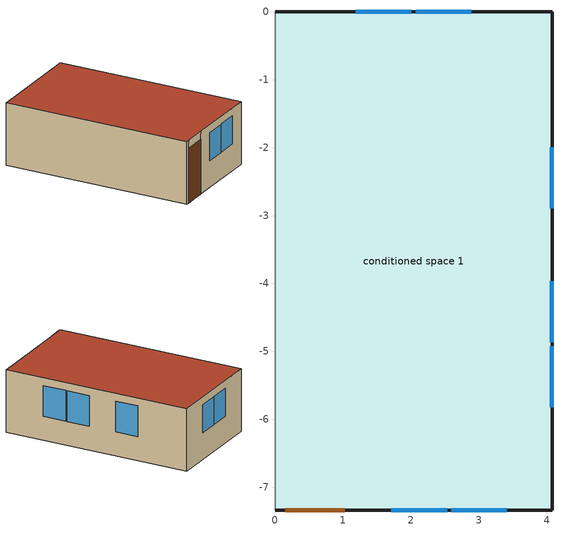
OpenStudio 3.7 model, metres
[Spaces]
conditioned space 1
 floor adiabatic: 0,-7.34 0,0 4.08,0 4.08,-7.34 z0
 wall outside: 0,-7.34 0.13,-7.34 1.05,-7.34 4.08,-7.34 4.08,0 0,0 z0:2.44
 wall adiabatic: 0,0 0,-7.34 z0:2.44
 window: 2.89,0 2.07,0 / 2.01,0 1.19,0 / 1.71,-7.34 2.53,-7.34 / 2.59,-7.34 3.41,-7.34 z1.04:2.13; 4.08,-5.82 4.08,-4.92 / 4.08,-4.86 4.08,-3.96 / 4.08,-2.89 4.08,-2 z0.94:2.13
 door: 0.15,-7.34 1.02,-7.34 z0:2.13
 roof outside: 4.08,-7.34 4.08,0 0,0 0,-7.34 z2.44
[ThermalZone]
conditioned space: Use Ideal Air Loads=No
[Sizing:Zone]
conditioned space: Zone Cooling Design Supply Air Temperature Input Method=SupplyAirTemperature; Zone Cooling Design Supply Air Temperature {C}=14; Zone Cooling Design Supply Air Temperature Difference {deltaC}=11.11; Zone Heating Design Supply Air Temperature Input Method=SupplyAirTemperature; Zone Heating Design Supply Air Temperature {C}=40; Zone Heating Design Supply Air Temperature Difference {deltaC}=11.11; Zone Cooling Design Supply Air Humidity Ratio {kg-H2O/kg-air}=0.0085; Zone Heating Design Supply Air Humidity Ratio {kg-H2O/kg-air}=0.008; Cooling Design Air Flow Method=DesignDay; Heating Design Air Flow Method=DesignDay; Account for Dedicated Outdoor Air System=No; Dedicated Outdoor Air System Control Strategy=NeutralSupplyAir; Dedicated Outdoor Air Low Setpoint Temperature for Design {C}=autosize; Dedicated Outdoor Air High Setpoint Temperature for Design {C}=autosize; Zone Load Sizing Method=Sensible Load Only No Latent Load; Zone Latent Cooling Design Supply Air Humidity Ratio Input Method=HumidityRatioDifference; Zone Cooling Design Supply Air Humidity Ratio Difference {kgWater/kgDryAir}=0.005; Zone Latent Heating Design Supply Air Humidity Ratio Input Method=HumidityRatioDifference; Zone Humidification Design Supply Air Humidity Ratio Difference {kgWater/kgDryAir}=0.005
[Space]
conditioned space 1: Space Type=Space Type 1; Thermal Zone=conditioned space
[SpaceType]
Space Type 1: Standards Space Type=conditioned space
